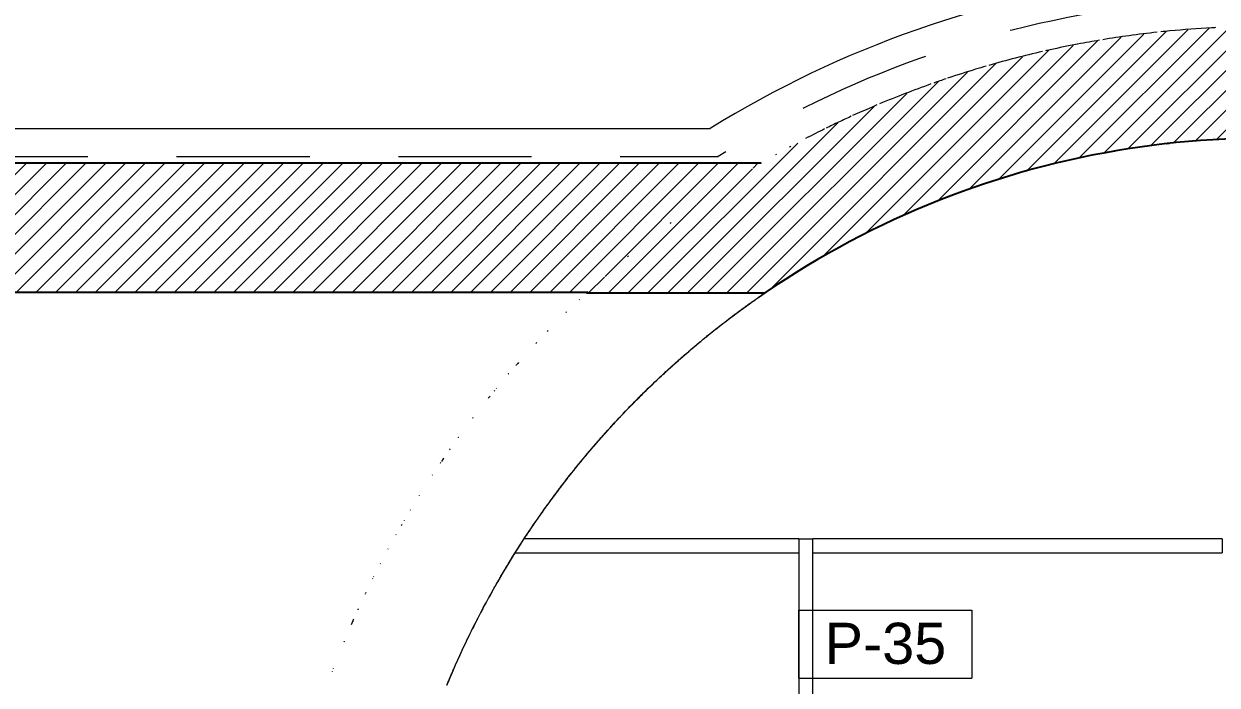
# Model space of a CAD drawing. Header units: centimetres. Extents: x -15511 to 6948, y 9649 to 14173.
# Drawn here: x 1644 to 2070.9, y 11182.6 to 11419.2 of the extents above; entities that cross this region are included whole.
import ezdxf

# ---------------------------------------------------------------- set-up
doc = ezdxf.new("R2010")
doc.units = ezdxf.units.CM
doc.header["$LTSCALE"] = 200
doc.linetypes.add('Overhead', pattern=[0.396875, 0.238125, -0.15875])
for name, color, linetype, lineweight in [('A-AREA-IDEN', 2, 'Continuous', 9), ('A-DETL', 90, 'Continuous', 9), ('A-FLOR', 192, 'Continuous', 9), ('A-FLOR-OVHD', 1, 'Overhead', 9), ('A-GENM', 13, 'Continuous', 9), ('A-GLAZ-CWMG', 51, 'Continuous', 9)]:
    doc.layers.add(name, color=color, linetype=linetype, lineweight=lineweight)
doc.styles.add('Arial_2', font='arial.ttf', dxfattribs={"height": 14.752994})
pattern_1 = [(45, (-4285.505, 12015), (-3.535534, 3.535534), [])]

# ---------------------------------------------------------------- blocks, each defined once
blk = doc.blocks.new('p1 tüneli2 - p1 tüneli-1427850-A')
at = {"layer": 'A-FLOR', "linetype": 'Overhead'}
for points in [[(2052.73, 11376.36), (2053.2, 11376.42), (2053.67, 11376.47), (2054.14, 11376.52)], [(2015.75, 11369.98), (2015.34, 11369.88), (2014.94, 11369.79), (2014.54, 11369.69)], [(2014.81, 11369.76), (2015.08, 11369.82), (2015.36, 11369.89), (2015.63, 11369.95)], [(2033.61, 11373.63), (2033.9, 11373.68), (2034.19, 11373.73), (2034.49, 11373.78)], [(2034.67, 11373.81), (2034.51, 11373.78), (2034.34, 11373.75), (2034.18, 11373.73)], [(1995.74, 11364.59), (1996.16, 11364.72), (1996.58, 11364.85), (1997, 11364.97)], [(1977.39, 11358.39), (1977.71, 11358.5), (1978.03, 11358.62), (1978.34, 11358.74)], [(1960.26, 11351.42), (1960.01, 11351.31), (1959.76, 11351.2), (1959.51, 11351.09)], [(1942.75, 11343.05), (1942.5, 11342.92), (1942.25, 11342.8), (1942, 11342.67)], [(1942.3, 11342.82), (1942.42, 11342.89), (1942.55, 11342.95), (1942.67, 11343.01)], [(1925.69, 11333.57), (1925.47, 11333.44), (1925.24, 11333.3), (1925.02, 11333.17)], [(1925.19, 11333.27), (1925.42, 11333.41), (1925.64, 11333.54), (1925.87, 11333.68)], [(1909.22, 11323.03), (1908.43, 11322.5), (1907.66, 11321.96), (1906.88, 11321.42)], [(1907.51, 11321.86), (1908.19, 11322.33), (1908.87, 11322.8), (1909.55, 11323.27)], [(1903.86, 11319.29), (1903.11, 11318.75), (1902.37, 11318.22), (1901.63, 11317.68)], [(1902.21, 11318.1), (1903.84, 11319.28), (1905.49, 11320.46), (1907.16, 11321.61)], [(1898.53, 11315.4), (1897.84, 11314.88), (1897.16, 11314.37), (1896.48, 11313.85)], [(1896.97, 11314.22), (1898.61, 11315.46), (1900.27, 11316.69), (1901.94, 11317.9)], [(1891.54, 11310.03), (1893.24, 11311.36), (1894.94, 11312.68), (1896.66, 11313.99)], [(1886.41, 11305.87), (1888.08, 11307.26), (1889.77, 11308.62), (1891.48, 11309.97)], [(1881.82, 11302.01), (1883.24, 11303.23), (1884.68, 11304.44), (1886.12, 11305.64)], [(1876.75, 11297.57), (1878.17, 11298.84), (1879.6, 11300.1), (1881.05, 11301.35)], [(1871.89, 11293.12), (1871.22, 11292.5), (1870.56, 11291.88), (1869.9, 11291.26)], [(1871.54, 11292.8), (1872.97, 11294.14), (1874.42, 11295.47), (1875.87, 11296.78)], [(1876.38, 11297.24), (1875.84, 11296.75), (1875.3, 11296.27), (1874.76, 11295.78)], [(1867.25, 11288.71), (1868.59, 11290.01), (1869.94, 11291.3), (1871.3, 11292.58)], [(1862.08, 11283.56), (1863.44, 11284.95), (1864.81, 11286.32), (1866.19, 11287.67)], [(1867.17, 11288.62), (1866.51, 11287.98), (1865.85, 11287.34), (1865.2, 11286.7)], [(1857.91, 11279.24), (1859.2, 11280.6), (1860.49, 11281.94), (1861.8, 11283.28)], [(1862.65, 11284.14), (1861.97, 11283.45), (1861.29, 11282.76), (1860.62, 11282.06)], [(1853.71, 11274.7), (1854.74, 11275.84), (1855.77, 11276.96), (1856.82, 11278.08)], [(1858.16, 11279.5), (1857.48, 11278.78), (1856.81, 11278.07), (1856.14, 11277.34)], [(1848.83, 11269.21), (1850.08, 11270.66), (1851.35, 11272.1), (1852.64, 11273.52)], [(1853.76, 11274.76), (1853.09, 11274.02), (1852.42, 11273.28), (1851.76, 11272.53)], [(1844.81, 11264.49), (1846.07, 11265.99), (1847.33, 11267.48), (1848.61, 11268.96)], [(1849.44, 11269.92), (1848.78, 11269.16), (1848.13, 11268.4), (1847.47, 11267.63)], [(1845.22, 11264.98), (1844.57, 11264.2), (1843.92, 11263.42), (1843.28, 11262.64)], [(1841.08, 11259.93), (1840.45, 11259.14), (1839.82, 11258.35), (1839.19, 11257.55)], [(1840.87, 11259.67), (1841.77, 11260.79), (1842.68, 11261.91), (1843.6, 11263.02)], [(1836.01, 11253.44), (1837.22, 11255.04), (1838.45, 11256.62), (1839.69, 11258.18)], [(1832.3, 11248.47), (1833.47, 11250.08), (1834.66, 11251.67), (1835.87, 11253.26)], [(1828.69, 11243.43), (1829.52, 11244.62), (1830.36, 11245.8), (1831.21, 11246.97)], [(1833.09, 11249.55), (1832.51, 11248.76), (1831.92, 11247.96), (1831.33, 11247.16)], [(1829.24, 11244.21), (1828.7, 11243.45), (1828.17, 11242.69), (1827.63, 11241.93)], [(1825.49, 11238.77), (1824.91, 11237.92), (1824.34, 11237.07), (1823.77, 11236.22)], [(1825.1, 11238.2), (1825.87, 11239.34), (1826.64, 11240.47), (1827.41, 11241.59)], [(1821.42, 11232.59), (1822.23, 11233.85), (1823.04, 11235.1), (1823.87, 11236.34)], [(1817.19, 11225.8), (1818.26, 11227.57), (1819.34, 11229.32), (1820.44, 11231.06)], [(1821.83, 11233.23), (1821.27, 11232.37), (1820.72, 11231.51), (1820.17, 11230.64)], [(1813.89, 11220.23), (1814.93, 11222.04), (1815.99, 11223.83), (1817.07, 11225.61)], [(1818.27, 11227.58), (1817.74, 11226.72), (1817.21, 11225.85), (1816.68, 11224.98)], [(1814.82, 11221.83), (1814.39, 11221.09), (1813.95, 11220.36), (1813.53, 11219.61)], [(1810.73, 11214.65), (1811.41, 11215.87), (1812.09, 11217.09), (1812.78, 11218.3)], [(1807.66, 11208.94), (1808.27, 11210.11), (1808.89, 11211.27), (1809.52, 11212.42)], [(1811.47, 11215.97), (1811.13, 11215.36), (1810.79, 11214.74), (1810.46, 11214.12)], [(1808.22, 11210), (1807.96, 11209.51), (1807.7, 11209.01), (1807.44, 11208.51)], [(1805.07, 11203.9), (1804.88, 11203.52), (1804.69, 11203.14), (1804.5, 11202.76)], [(1804.67, 11203.1), (1805.25, 11204.27), (1805.84, 11205.44), (1806.44, 11206.6)], [(1801.74, 11197.07), (1802.32, 11198.29), (1802.9, 11199.52), (1803.5, 11200.73)], [(1798.81, 11190.7), (1799.42, 11192.07), (1800.04, 11193.43), (1800.67, 11194.79)], [(1795.34, 11182.62), (1796.19, 11184.68), (1797.06, 11186.72), (1797.95, 11188.75)]]:
    blk.add_open_spline(points, degree=3, dxfattribs=at)
blk.add_open_spline([(1837.04, 11254.79), (1836.44, 11254.02), (1835.83, 11253.21), (1835.21, 11252.39), (1835.19, 11252.36)], degree=3, knots=[0.887532654, 0.887532654, 0.887532654, 0.887532654, 0.89159292, 0.89176427, 0.89176427, 0.89176427, 0.89176427], dxfattribs=at)
blk = doc.blocks.new('Generic Models 6 - Generic Models 8-1518993-A')
at = {"layer": 'A-GENM'}
h = blk.add_hatch(dxfattribs=at)
h.set_pattern_fill('FP_1', color=256, style=0, pattern_type=2)
h.set_pattern_definition(pattern_1)
h.paths.add_polyline_path([(2088.02, 10663.28), (2112.22, 10663.85), (2136.37, 10665.58), (2160.41, 10668.45), (2184.29, 10672.46), (2207.95, 10677.6), (2231.34, 10683.85), (2254.4, 10691.22), (2271.82, 10697.87), (2289.51, 10706.04), (2305.2, 10714.49), (2321.01, 10724.37), (2336.15, 10735.26), (2350.56, 10747.1), (2364.18, 10759.84), (2376.94, 10773.43), (2388.81, 10787.82), (2399.72, 10802.95), (2409.63, 10818.75), (2418.5, 10835.15), (2426.29, 10852.09), (2432.98, 10869.5), (2438.53, 10887.3), (2442.92, 10905.43), (2446.7, 10925.8), (2449.58, 10946.33), (2451.54, 10966.96), (2452.81, 10990.24), (2453.12, 11013.55), (2452.48, 11036.86), (2450.89, 11060.12), (2448.35, 11083.29), (2444.61, 11106.88), (2439.63, 11130.24), (2433.44, 11153.31), (2426.06, 11176.02), (2417.49, 11198.32), (2408.96, 11217.31), (2399.33, 11235.76), (2388.64, 11253.63), (2376.93, 11270.84), (2364.23, 11287.34), (2350.59, 11303.06), (2336.06, 11317.97), (2319.71, 11332.8), (2304.52, 11345.12), (2287.61, 11357.26), (2270.03, 11368.4), (2251.82, 11378.5), (2233.06, 11387.52), (2213.8, 11395.42), (2194.11, 11402.19), (2174.06, 11407.8), (2153.72, 11412.23), (2133.16, 11415.47), (2112.44, 11417.5), (2091.64, 11418.32), (2070.83, 11417.92), (2050.07, 11416.31), (2029.45, 11413.49), (2009.02, 11409.48), (1988.86, 11404.28), (1969.04, 11397.91), (1949.63, 11390.4), (1930.68, 11381.76), (1912.28, 11372.04), (1894.47, 11361.26), (1877.32, 11349.46), (1860.89, 11336.68), (1845.23, 11322.96), (1909.1, 11322.96), (1925.46, 11333.43), (1942.43, 11342.89), (1959.95, 11351.29), (1977.95, 11358.59), (1996.37, 11364.78), (2015.12, 11369.83), (2034.16, 11373.72), (2053.39, 11376.44), (2072.76, 11377.97), (2092.18, 11378.31), (2111.59, 11377.46), (2130.91, 11375.42), (2150.07, 11372.2), (2168.99, 11367.81), (2187.61, 11362.27), (2205.86, 11355.6), (2223.66, 11347.82), (2240.95, 11338.96), (2257.67, 11329.06), (2273.74, 11318.16), (2289.12, 11306.29), (2303.74, 11293.5), (2317.55, 11279.84), (2330.5, 11265.35), (2342.54, 11250.1), (2353.61, 11234.14), (2363.69, 11217.53), (2372.73, 11200.34), (2380.7, 11182.62), (2387.65, 11164.64), (2393.76, 11146.36), (2399.01, 11127.81), (2403.41, 11109.04), (2406.93, 11090.09), (2409.57, 11071), (2411.89, 11045.78), (2413.02, 11020.49), (2412.94, 10995.17), (2411.65, 10969.88), (2410.01, 10952.4), (2407.66, 10935), (1727.93, 10935), (1729.47, 10924.98), (1731.22, 10915), (2380.05, 10915), (2380.05, 10847.85), (2371.59, 10833.1), (2362.13, 10818.96), (2351.73, 10805.5), (2340.44, 10792.78), (2328.3, 10780.86), (2315.38, 10769.8), (2301.74, 10759.64), (2287.43, 10750.44), (2272.53, 10742.24), (2257.1, 10735.07), (2241.22, 10728.98), (2088.02, 10728.98), (2088.02, 10665.52)], flags=0)
at = {"layer": 'A-GENM', "lineweight": 25}
blk.add_line((1845.23, 11322.96), (1909.1, 11322.96), dxfattribs=at)
blk.add_arc((2088.02, 11061.63), 316.7, 22.459, 124.3972, dxfattribs=at)
at = {"layer": 'A-GENM'}
for points, knots in [([(2070.39, 11417.9), (2069.91, 11417.88), (2064.42, 11417.59), (2057.85, 11417.1), (2051.83, 11416.5), (2050.73, 11416.38)], [0.51815729, 0.51815729, 0.51815729, 0.51815729, 0.51968504, 0.53543307, 0.5389625, 0.5389625, 0.5389625, 0.5389625]), ([(2028.8, 11413.39), (2027.57, 11413.18), (2024.96, 11412.72), (2022.37, 11412.24), (2021.01, 11411.98)], [0.562814157, 0.562814157, 0.562814157, 0.562814157, 0.566929134, 0.571513557, 0.571513557, 0.571513557, 0.571513557]), ([(2049.43, 11416.24), (2046.07, 11415.88), (2039.53, 11415.07), (2033.1, 11414.1), (2029.98, 11413.58)], [0.54035338, 0.54035338, 0.54035338, 0.54035338, 0.5511811, 0.56151204, 0.56151204, 0.56151204, 0.56151204]), ([(2020.81, 11411.95), (2017.57, 11411.32), (2013.77, 11410.54), (2010.03, 11409.7), (2009.45, 11409.58)], [0.5717359, 0.5717359, 0.5717359, 0.5717359, 0.58267717, 0.58465464, 0.58465464, 0.58465464, 0.58465464]), ([(1988.32, 11404.12), (1987.04, 11403.75), (1982.36, 11402.36), (1977.75, 11400.88), (1974.44, 11399.77)], [0.60953117, 0.60953117, 0.60953117, 0.60953117, 0.61417323, 0.62652125, 0.62652125, 0.62652125, 0.62652125]), ([(1968.52, 11397.73), (1965.42, 11396.62), (1959.21, 11394.32), (1953.14, 11391.87), (1950.1, 11390.59)], [0.63392614, 0.63392614, 0.63392614, 0.63392614, 0.64566929, 0.65763328, 0.65763328, 0.65763328, 0.65763328]), ([(1949.2, 11390.22), (1948.54, 11389.94), (1945.62, 11388.69), (1942.72, 11387.41), (1940.49, 11386.4)], [0.65881783, 0.65881783, 0.65881783, 0.65881783, 0.66141732, 0.67039966, 0.67039966, 0.67039966, 0.67039966]), ([(1940, 11386.17), (1938.49, 11385.48), (1935.47, 11384.08), (1932.48, 11382.64), (1930.99, 11381.91)], [0.67106547, 0.67106547, 0.67106547, 0.67106547, 0.67716535, 0.68330462, 0.68330462, 0.68330462, 0.68330462]), ([(1795.34, 11182.62), (1799.37, 11192.39), (1808.2, 11210.97), (1822.09, 11234.25), (1835.8, 11253.57), (1848.82, 11269.52), (1859.69, 11281.25), (1868.2, 11289.68), (1876.51, 11297.47), (1886.37, 11305.99), (1895.01, 11312.78), (1900.79, 11317.09), (1904.45, 11319.72), (1907.31, 11321.73), (1908.61, 11322.62), (1909.1, 11322.96)], [-1, -1, -1, -1, -0.880952, -0.761905, -0.666667, -0.571429, -0.47619, -0.428571, -0.380952, -0.285714, -0.190476, -0.142857, -0.095238, -0.047619, 0, 0, 0, 0])]:
    blk.add_open_spline(points, degree=3, knots=knots, dxfattribs=at)
for points in [[(2008.45, 11409.35), (2001.92, 11407.85), (1995.54, 11406.2), (1989.28, 11404.4)], [(1973.94, 11399.6), (1972.45, 11399.1), (1970.97, 11398.59), (1969.5, 11398.07)], [(1930.48, 11381.66), (1928.32, 11380.6), (1926.18, 11379.52), (1924.05, 11378.41)], [(1918.44, 11375.45), (1918.22, 11375.33), (1918.01, 11375.22), (1917.8, 11375.1)], [(1923.9, 11378.34), (1923.83, 11378.3), (1923.77, 11378.27), (1923.7, 11378.24)], [(2052.73, 11376.36), (2053.2, 11376.42), (2053.67, 11376.47), (2054.14, 11376.52)], [(1913.26, 11372.59), (1913.14, 11372.53), (1913.02, 11372.46), (1912.91, 11372.39)], [(2014.81, 11369.76), (2015.08, 11369.82), (2015.36, 11369.89), (2015.63, 11369.95)], [(2033.61, 11373.63), (2033.9, 11373.68), (2034.19, 11373.73), (2034.48, 11373.78)], [(1907.85, 11369.49), (1907.77, 11369.44), (1907.7, 11369.4), (1907.62, 11369.36)], [(1995.74, 11364.59), (1996.16, 11364.72), (1996.58, 11364.85), (1997, 11364.97)], [(1977.39, 11358.39), (1977.71, 11358.5), (1978.03, 11358.62), (1978.34, 11358.74)], [(1875.52, 11348.13), (1875.38, 11348.03), (1875.24, 11347.92), (1875.09, 11347.81)], [(1942.3, 11342.82), (1942.42, 11342.89), (1942.55, 11342.95), (1942.67, 11343.01)], [(1925.19, 11333.27), (1925.42, 11333.41), (1925.64, 11333.54), (1925.87, 11333.68)], [(1907.51, 11321.86), (1908.19, 11322.33), (1908.87, 11322.8), (1909.55, 11323.27)], [(1842.77, 11320.65), (1842.73, 11320.61), (1842.69, 11320.57), (1842.65, 11320.53)], [(1902.21, 11318.1), (1903.84, 11319.28), (1905.49, 11320.46), (1907.16, 11321.61)], [(1896.97, 11314.22), (1898.61, 11315.46), (1900.27, 11316.69), (1901.94, 11317.9)], [(1891.54, 11310.03), (1893.24, 11311.36), (1894.94, 11312.68), (1896.66, 11313.99)], [(1886.41, 11305.87), (1888.08, 11307.26), (1889.77, 11308.62), (1891.48, 11309.97)], [(1881.82, 11302.01), (1883.24, 11303.23), (1884.68, 11304.44), (1886.12, 11305.64)], [(1876.75, 11297.57), (1878.17, 11298.84), (1879.6, 11300.1), (1881.05, 11301.35)], [(1871.54, 11292.8), (1872.97, 11294.14), (1874.42, 11295.47), (1875.87, 11296.78)], [(1867.25, 11288.71), (1868.59, 11290.01), (1869.94, 11291.3), (1871.3, 11292.58)], [(1812.42, 11288.09), (1812.35, 11288), (1812.28, 11287.92), (1812.21, 11287.83)], [(1862.08, 11283.56), (1863.44, 11284.95), (1864.81, 11286.32), (1866.19, 11287.67)], [(1857.91, 11279.24), (1859.2, 11280.6), (1860.49, 11281.94), (1861.8, 11283.28)], [(1804.74, 11278.41), (1804.65, 11278.29), (1804.55, 11278.16), (1804.46, 11278.04)], [(1853.71, 11274.7), (1854.74, 11275.84), (1855.77, 11276.96), (1856.82, 11278.08)], [(1848.83, 11269.21), (1850.08, 11270.66), (1851.36, 11272.1), (1852.64, 11273.52)], [(1844.81, 11264.49), (1846.07, 11265.99), (1847.33, 11267.48), (1848.61, 11268.96)], [(1796.47, 11267.14), (1796.44, 11267.1), (1796.41, 11267.06), (1796.38, 11267.01)], [(1793.12, 11262.3), (1793.04, 11262.19), (1792.96, 11262.07), (1792.88, 11261.96)], [(1840.87, 11259.67), (1841.77, 11260.79), (1842.68, 11261.91), (1843.6, 11263.02)], [(1836.01, 11253.44), (1837.22, 11255.04), (1838.45, 11256.62), (1839.69, 11258.18)], [(1785.46, 11250.56), (1785.43, 11250.52), (1785.41, 11250.48), (1785.38, 11250.44)], [(1832.3, 11248.47), (1833.47, 11250.08), (1834.66, 11251.67), (1835.87, 11253.26)], [(1828.69, 11243.43), (1829.52, 11244.62), (1830.36, 11245.8), (1831.21, 11246.97)], [(1782.27, 11245.36), (1782.24, 11245.3), (1782.21, 11245.25), (1782.17, 11245.2)], [(1779.17, 11240.09), (1779.1, 11239.97), (1779.03, 11239.85), (1778.96, 11239.73)], [(1825.1, 11238.2), (1825.87, 11239.34), (1826.64, 11240.47), (1827.41, 11241.59)], [(1821.42, 11232.59), (1822.23, 11233.85), (1823.04, 11235.1), (1823.87, 11236.34)], [(1817.19, 11225.8), (1818.26, 11227.57), (1819.34, 11229.32), (1820.44, 11231.06)], [(1813.89, 11220.23), (1814.93, 11222.04), (1815.99, 11223.83), (1817.07, 11225.61)], [(1769.15, 11221.5), (1769.12, 11221.45), (1769.1, 11221.4), (1769.07, 11221.35)], [(1810.73, 11214.65), (1811.41, 11215.87), (1812.09, 11217.09), (1812.78, 11218.3)], [(1766.34, 11215.77), (1766.31, 11215.71), (1766.28, 11215.65), (1766.25, 11215.59)], [(1807.66, 11208.94), (1808.27, 11210.11), (1808.89, 11211.27), (1809.52, 11212.43)], [(1763.62, 11209.97), (1763.59, 11209.9), (1763.56, 11209.84), (1763.53, 11209.78)], [(1761.74, 11205.78), (1761.5, 11205.25), (1761.27, 11204.71), (1761.04, 11204.18)], [(1804.67, 11203.1), (1805.25, 11204.27), (1805.84, 11205.44), (1806.44, 11206.6)], [(1801.73, 11197.07), (1802.32, 11198.29), (1802.9, 11199.52), (1803.5, 11200.73)], [(1798.81, 11190.7), (1799.42, 11192.07), (1800.04, 11193.43), (1800.67, 11194.79)], [(1795.34, 11182.62), (1796.19, 11184.68), (1797.06, 11186.72), (1797.95, 11188.75)]]:
    blk.add_open_spline(points, degree=3, dxfattribs=at)
blk = doc.blocks.new('Generic Models 2 - Generic Models 4-1519083-A')
at = {"layer": 'A-GENM'}
h = blk.add_hatch(dxfattribs=at)
h.set_pattern_fill('FP_1', color=256, style=0, pattern_type=2)
h.set_pattern_definition(pattern_1)
h.paths.add_polyline_path([(1060.92, 10498.27), (2122.02, 10498.27), (2122.02, 10557.52), (1060.92, 10557.52), (1060.92, 10543.95)], flags=0)
h.paths.add_polyline_path([(1845.59, 11323.29), (1860.14, 11336.06), (1875.36, 11348.01), (1891.2, 11359.12), (1907.62, 11369.36), (1060.92, 11369.36), (1060.92, 11323.29), (1805.32, 11323.29)], flags=0)
at = {"layer": 'A-GENM', "lineweight": 25}
for p, q in [((1907.62, 11369.36), (1060.92, 11369.36)), ((1060.92, 11323.29), (1845.59, 11323.29))]:
    blk.add_line(p, q, dxfattribs=at)
at = {"layer": 'A-GENM'}
for points in [[(1860.34, 11336.22), (1860.22, 11336.12), (1860.09, 11336.02), (1859.97, 11335.91)], [(1845.76, 11323.45), (1845.58, 11323.28), (1845.41, 11323.12), (1845.23, 11322.96)], [(1838.1, 11316.15), (1838.04, 11316.09), (1837.97, 11316.02), (1837.9, 11315.95)], [(1831.49, 11309.48), (1831.39, 11309.38), (1831.29, 11309.27), (1831.18, 11309.17)], [(1827.39, 11305.17), (1827.31, 11305.08), (1827.23, 11304.99), (1827.15, 11304.91)], [(1820.89, 11298.02), (1820.73, 11297.84), (1820.57, 11297.66), (1820.41, 11297.47)], [(1817.45, 11294.07), (1817.38, 11294), (1817.32, 11293.93), (1817.26, 11293.86)], [(1820.27, 11297.32), (1820.17, 11297.21), (1820.08, 11297.1), (1819.98, 11296.99)], [(1813.09, 11288.9), (1813.06, 11288.86), (1813.03, 11288.82), (1812.99, 11288.79)], [(1810.71, 11285.99), (1810.49, 11285.72), (1810.28, 11285.46), (1810.06, 11285.19)], [(1799.43, 11271.29), (1799.4, 11271.24), (1799.37, 11271.2), (1799.34, 11271.16)], [(1794.18, 11263.87), (1793.91, 11263.47), (1793.64, 11263.08), (1793.37, 11262.69)], [(1796.33, 11266.95), (1796.29, 11266.89), (1796.25, 11266.84), (1796.22, 11266.79)], [(1790.15, 11257.88), (1790.13, 11257.84), (1790.1, 11257.8), (1790.07, 11257.76)], [(1780.07, 11241.65), (1780.04, 11241.6), (1780.02, 11241.55), (1779.99, 11241.51)], [(1777.16, 11236.58), (1777.13, 11236.53), (1777.1, 11236.47), (1777.07, 11236.42)], [(1774.32, 11231.43), (1774.29, 11231.37), (1774.26, 11231.31), (1774.22, 11231.25)], [(1771.53, 11226.17), (1771.5, 11226.11), (1771.47, 11226.05), (1771.44, 11225.99)], [(1768.8, 11220.81), (1768.77, 11220.75), (1768.74, 11220.69), (1768.71, 11220.62)], [(1766.13, 11215.35), (1766.1, 11215.28), (1766.07, 11215.22), (1766.04, 11215.15)], [(1763.53, 11209.78), (1763.5, 11209.71), (1763.47, 11209.64), (1763.44, 11209.58)], [(1761.95, 11206.25), (1761.65, 11205.58), (1761.35, 11204.91), (1761.06, 11204.24)], [(1758.54, 11198.32), (1758.52, 11198.26), (1758.5, 11198.21), (1758.47, 11198.15)], [(1754.28, 11187.67), (1754.27, 11187.63), (1754.25, 11187.59), (1754.24, 11187.54)], [(1754.68, 11188.69), (1754.66, 11188.64), (1754.64, 11188.6), (1754.62, 11188.55)]]:
    blk.add_open_spline(points, degree=3, dxfattribs=at)
blk = doc.blocks.new('Rectangular Mullion - 50 x 150mm-V7-A')
at = {"layer": 'A-GLAZ-CWMG'}
for p, q in [((1921.27, 11235), (1823, 11235)), ((1921.27, 11235), (1921.27, 11230)), ((1819.79, 11230), (1921.27, 11230))]:
    blk.add_line(p, q, dxfattribs=at)
blk = doc.blocks.new('Rectangular Mullion - 50 x 150mm-V1-A')
at = {"layer": 'A-GLAZ-CWMG'}
for p, q in [((-11248.05, 11230), (-11248.05, 11235)), ((-11101.62, 11235), (-11248.05, 11235)), ((-11101.62, 11235), (-11101.62, 11230)), ((-11248.05, 11230), (-11101.62, 11230))]:
    blk.add_line(p, q, dxfattribs=at)
blk = doc.blocks.new('Rectangular Mullion - 50 x 150mm-1526373-A')
at = {"layer": 'A-GLAZ-CWMG'}
for p, q in [((-11253.05, 11235), (-11248.05, 11235)), ((-11253.05, 11235), (-11253.05, 10945)), ((-11248.05, 10945), (-11248.05, 11235))]:
    blk.add_line(p, q, dxfattribs=at)
blk = doc.blocks.new('IUAS_A_ROOM_100S - No_İsmi_Alan-1315501-A')
at = {"layer": 'A-AREA-IDEN'}
for p, q in [((-5449.6, 12705.39), (-5449.6, 12681.02)), ((-5449.6, 12705.39), (-5387.59, 12705.39)), ((-5387.59, 12705.39), (-5387.59, 12681.02)), ((-5449.6, 12681.02), (-5387.59, 12681.02))]:
    blk.add_line(p, q, dxfattribs=at)

msp = doc.modelspace()

# ---------------------------------------------------------------- linework, layer by layer
at = {"layer": 'A-DETL'}
msp.add_line((1066.28, 11381.81), (1889.55, 11381.81), dxfattribs=at)
msp.add_arc((2088.02, 11061.63), 376.7, 22.531, 121.794, dxfattribs=at)
at = {"layer": 'A-FLOR-OVHD'}
msp.add_line((1063.6, 11371.81), (1892.41, 11371.81), dxfattribs=at)
msp.add_arc((2088.02, 11061.63), 366.7, 22.5312, 122.2363, dxfattribs=at)

# ---------------------------------------------------------------- block references
at = {"layer": 'A-AREA-IDEN'}
msp.add_blockref('IUAS_A_ROOM_100S - No_İsmi_Alan-1315501-A', (7370.72, -1495.96), dxfattribs=at)
at = {"layer": 'A-FLOR', "linetype": 'Overhead'}
msp.add_blockref('p1 tüneli2 - p1 tüneli-1427850-A', (0, 0), dxfattribs=at)
at = {"layer": 'A-GENM'}
for name in ['Generic Models 6 - Generic Models 8-1518993-A', 'Generic Models 2 - Generic Models 4-1519083-A']:
    msp.add_blockref(name, (0, 0), dxfattribs=at)
at = {"layer": 'A-GLAZ-CWMG'}
for name, p in [('Rectangular Mullion - 50 x 150mm-V7-A', (0, 0)), ('Rectangular Mullion - 50 x 150mm-1526373-A', (13174.32, 0)), ('Rectangular Mullion - 50 x 150mm-V1-A', (13174.32, 0))]:
    msp.add_blockref(name, p, dxfattribs=at)

# ---------------------------------------------------------------- texts
at = {"layer": 'A-AREA-IDEN', "insert": (1952.23, 11204.95), "char_height": 14.753, "width": 51.84, "attachment_point": 2, "line_spacing_factor": 0.938532, "style": 'Arial_2'}
msp.add_mtext('P-35', dxfattribs=at)

doc.saveas('drawing.dxf')
